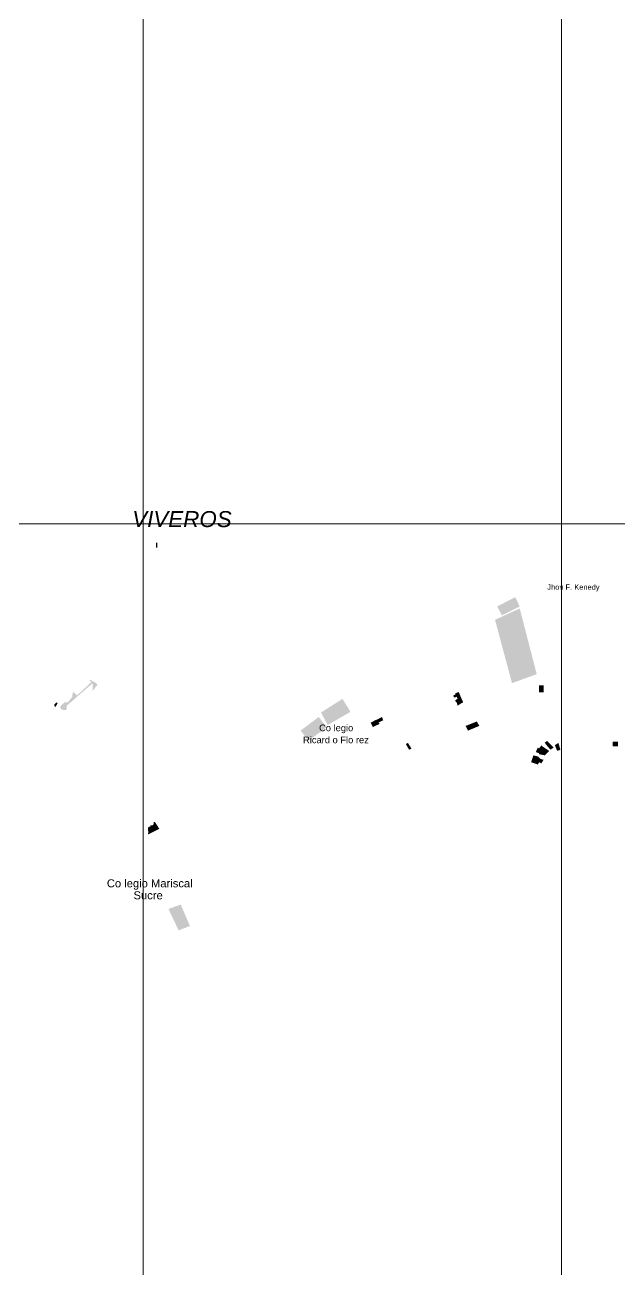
# Model space of a CAD drawing. Header units: millimetres. Extents: x -3588 to 75209, y -3737 to 38254.
# Drawn here: x 6964 to 7677, y 3236 to 4728 of the extents above; entities that cross this region are included whole.
import ezdxf

# ---------------------------------------------------------------- set-up
doc = ezdxf.new("R2010")
doc.units = ezdxf.units.MM
for name, color, linetype in [('H', 250, 'Continuous'), ('P', 253, 'Continuous'), ('T', 7, 'Continuous')]:
    doc.layers.add(name, color=color, linetype=linetype)

msp = doc.modelspace()

# ---------------------------------------------------------------- hatches: boundary and pattern name
at = {"layer": 'H', "linetype": 'Continuous'}
for points in [[(7536, 4020.048), (7530.351, 4030.771), (7552.084, 4041.782), (7557.445, 4030.771), (7536, 4020.048), (7536, 4020.048)], [(7527.806, 4014.687), (7557.445, 4028.242), (7577.77, 3949.472), (7548.131, 3938.75), (7527.806, 4014.687), (7527.806, 4014.687)], [(7012.919, 3906.294), (7010.102, 3906.294), (7007.558, 3907.702), (7006.149, 3910.231), (7011.511, 3915.608), (7015.464, 3915.608), (7021.113, 3922.378), (7021.113, 3925.194), (7022.233, 3928.027), (7026.474, 3923.786), (7043.966, 3940.158), (7041.438, 3941.566), (7042.558, 3942.703), (7049.327, 3938.75), (7050.752, 3937.341), (7050.752, 3935.933), (7049.327, 3934.797), (7045.375, 3929.147), (7045.375, 3938.75), (7014.327, 3911.655), (7014.327, 3908.823), (7014.327, 3907.702), (7012.919, 3906.294), (7012.919, 3906.294)], [(7489.702, 3915.608), (7487.157, 3914.472), (7482.932, 3911.655), (7481.796, 3915.608), (7480.387, 3917.017), (7480.387, 3918.425), (7482.932, 3919.833), (7481.796, 3922.378), (7478.979, 3921.242), (7477.571, 3923.786), (7480.387, 3925.194), (7480.387, 3926.619), (7484.34, 3928.027), (7487.157, 3921.242), (7489.702, 3915.608), (7489.702, 3915.608)], [(7580.603, 3927.739), (7586.252, 3927.739), (7586.252, 3936.205), (7580.603, 3936.205), (7580.603, 3927.739)], [(7001.908, 3915.608), (7003.317, 3914.472), (7000.788, 3910.231), (6999.364, 3911.655), (6999.364, 3913.064), (7001.908, 3915.608), (7001.908, 3915.608)], [(7327.104, 3888.498), (7319.198, 3903.461), (7344.884, 3919.833), (7354.198, 3904.87), (7353.078, 3903.461), (7327.104, 3888.498), (7327.104, 3888.498)], [(7304.235, 3869.582), (7294.648, 3881.728), (7316.381, 3898.1), (7325.984, 3885.969), (7304.235, 3869.582), (7304.235, 3869.582)], [(7393.727, 3894.147), (7388.078, 3891.331), (7389.486, 3889.906), (7384.125, 3887.378), (7381.308, 3885.969), (7378.764, 3891.331), (7384.125, 3894.147), (7386.958, 3895.284), (7392.319, 3898.1), (7393.727, 3894.147), (7393.727, 3894.147)], [(7495.351, 3881.728), (7492.518, 3887.378), (7506.073, 3892.739), (7508.906, 3887.378), (7495.351, 3881.728), (7495.351, 3881.728)], [(7424.775, 3858.859), (7420.822, 3865.645), (7423.366, 3867.053), (7427.607, 3860.267), (7424.775, 3858.859), (7424.775, 3858.859)], [(7587.372, 3867.053), (7590.205, 3869.582), (7598.095, 3861.404), (7594.142, 3858.859), (7587.372, 3867.053), (7587.372, 3867.053)], [(7599.519, 3864.22), (7603.744, 3867.053), (7606.289, 3858.859), (7602.336, 3857.451), (7599.519, 3864.22), (7599.519, 3864.22)], [(7668.671, 3862.812), (7675.441, 3862.812), (7675.441, 3868.461), (7668.671, 3868.461), (7668.671, 3862.812)], [(7582.011, 3847.849), (7585.964, 3846.728), (7583.419, 3842.487), (7580.603, 3843.896), (7572.409, 3847.849), (7573.817, 3852.089), (7579.194, 3850.681), (7582.011, 3847.849), (7582.011, 3847.849)], [(7580.603, 3860.267), (7582.011, 3860.267), (7590.205, 3854.634), (7587.372, 3852.089), (7580.603, 3853.498), (7580.603, 3854.634), (7576.65, 3856.042), (7579.194, 3861.404), (7580.603, 3860.267), (7580.603, 3860.267)], [(7584.556, 3862.812), (7592.734, 3857.451), (7590.205, 3854.634), (7582.011, 3860.267), (7580.603, 3860.267), (7583.419, 3864.22), (7584.556, 3862.812), (7584.556, 3862.812)], [(7572.409, 3847.849), (7580.603, 3843.896), (7579.194, 3841.079), (7571, 3843.896), (7572.409, 3847.849), (7572.409, 3847.849)], [(7118.496, 3772.199), (7119.904, 3772.199), (7125.265, 3764.021), (7111.726, 3757.235), (7111.726, 3758.644), (7111.726, 3759.78), (7113.134, 3759.78), (7111.726, 3761.188), (7111.726, 3762.597), (7111.726, 3765.429), (7113.134, 3766.55), (7114.543, 3766.55), (7114.543, 3767.958), (7115.951, 3767.958), (7117.087, 3767.958), (7118.496, 3769.382), (7118.496, 3770.791), (7118.496, 3772.199), (7118.496, 3772.199)], [(7148.422, 3642.073), (7136.276, 3667.759), (7150.951, 3673.12), (7161.962, 3647.434), (7148.422, 3642.073), (7148.422, 3642.073)]]:
    msp.add_hatch(color=256, dxfattribs=at).paths.add_polyline_path(points)

# ---------------------------------------------------------------- linework, layer by layer
at = {"layer": 'P', "const_width": 1.2}
for points in [[(7607.38, -124.774), (7607.38, 9201.454)], [(7106.095, -486.411), (7106.095, 8839.817)], [(-1120.072, 4129.866), (14080.559, 4129.866)]]:
    msp.add_lwpolyline(points, dxfattribs=at)
at = {"layer": 'P'}
msp.add_lwpolyline([(7122.448, 4101.347), (7122.448, 4106.997)], dxfattribs=at)

# ---------------------------------------------------------------- texts
at = {"layer": 'T', "attachment_point": 1}
for s, insert, char_height in [('{\\fArial|b0|i1|c0|p18;VIVEROS}', (7092.762, 4145.101), 19.20446), ('{\\fArial|b0|i0|c0|p18;Jhon F. Kenedy}', (7590.477, 4057.081), 6.40149), ('{\\fArial|b0|i0|c0|p18;Co legio}', (7316.814, 3889.042), 8.00186), ('{\\fArial|b0|i0|c0|p18;Ricard o Flo rez}', (7297.609, 3874.639), 8.00186), ('{\\fArial|b0|i0|c0|p18;Co legio Mariscal}', (7062.354, 3703.399), 9.60223), ('{\\fArial|b0|i0|c0|p18;Sucre}', (7094.362, 3688.996), 9.60223)]:
    msp.add_mtext(s, dxfattribs=dict(at, insert=insert, char_height=char_height))

doc.saveas('drawing.dxf')
